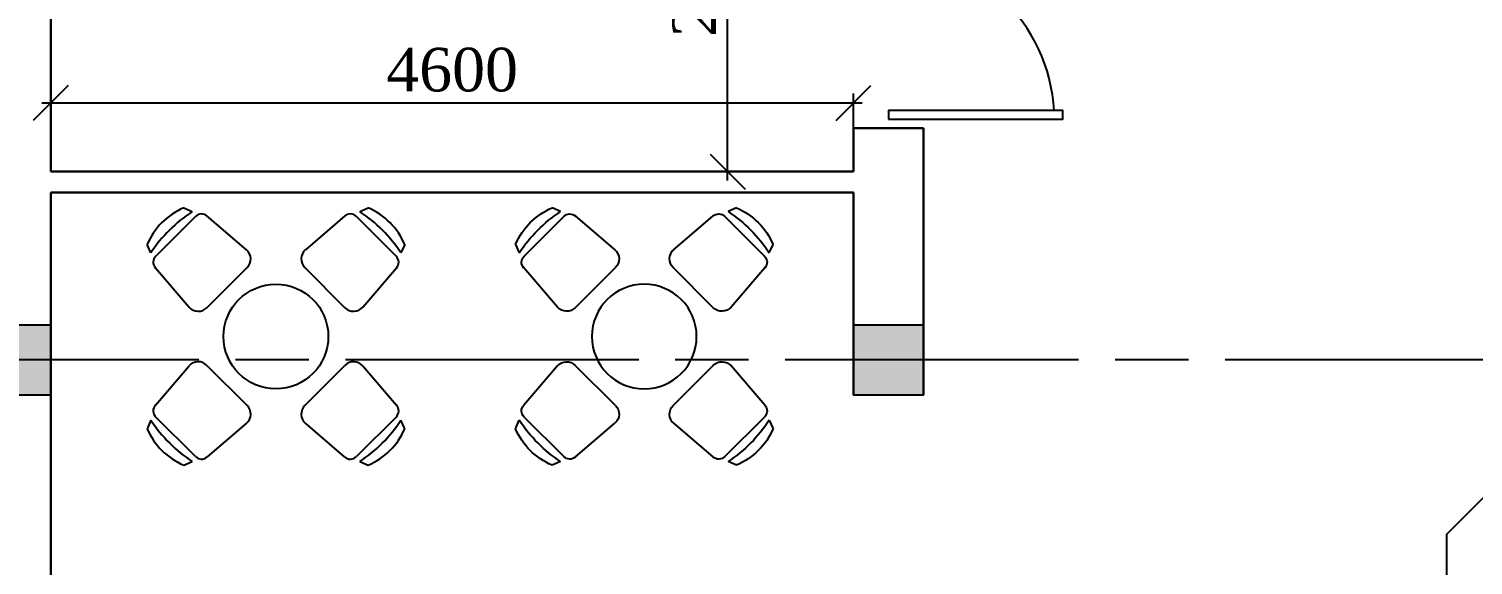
# Model space of a CAD drawing. Header units: inches. Extents: x 2870606 to 3671143, y -733551 to -473558.
# Drawn here: x 3149238 to 3157513, y -594522 to -591446 of the extents above; entities that cross this region are included whole.
import ezdxf

# ---------------------------------------------------------------- set-up
doc = ezdxf.new("R2010")
doc.units = ezdxf.units.IN
doc.header["$MEASUREMENT"] = 0
doc.linetypes.add('ACAD_ISO08W100', pattern=[36, 24, -3, 6, -3])
doc.styles.add('J~stule', font='dutch.ttf')
doc.dimstyles.new('J~style', dxfattribs={"dimscale": 100, "dimtxt": 2.5, "dimasz": 2, "dimexe": 0.55, "dimexo": 0.725, "dimtad": 1, "dimdec": 0, "dimdsep": 46, "dimtxsty": 'J~stule', "dimblk": 'OBLIQUE', "dimcen": 2, "dimdle": 0.5, "dimadec": 0, "dimazin": 0, "dimtfac": 1, "dimtdec": 0, "dimtmove": 0, "dimatfit": 3, "dimfxl": 1, "dimarcsym": 0})

# ---------------------------------------------------------------- blocks, each defined once
blk = doc.blocks.new('ydhyc')
for p, q in [((698335.2, 39782.8, 58.9), (698315.7, 39733.3, 58.9)), ((698650.4, 39733.3, 58.9), (698630.9, 39782.8, 58.9)), ((698250.2, 39358.4, 58.9), (698272.6, 39653.9, 58.9)), ((698322.5, 39700.7, 58.9), (698643.6, 39700.7, 58.9)), ((698693.5, 39653.9, 58.9), (698715.8, 39358.4, 58.9)), ((698646, 39284, 58.9), (698320.1, 39284, 58.9)), ((698012.1, 39120.3, 58.9), (697716.6, 39097.9, 58.9)), ((698954, 39120.3, 58.9), (699249.5, 39097.9, 58.9)), ((697587.7, 39035.3, 58.9), (697637.1, 39054.8, 58.9)), ((697669.8, 39048, 58.9), (697669.8, 38726.9, 58.9)), ((698086.5, 38724.5, 58.9), (698086.5, 39050.4, 58.9)), ((698879.6, 38724.5, 58.9), (698879.6, 39050.4, 58.9)), ((699296.3, 39048, 58.9), (699296.3, 38726.9, 58.9)), ((699378.3, 39035.3, 58.9), (699328.9, 39054.8, 58.9)), ((697637.1, 38720.1, 58.9), (697587.7, 38739.6, 58.9)), ((699328.9, 38720.1, 58.9), (699378.3, 38739.6, 58.9)), ((697716.6, 38677, 58.9), (698012.1, 38654.7, 58.9)), ((699249.5, 38677, 58.9), (698954, 38654.7, 58.9)), ((698646, 38490.9, 58.9), (698320.1, 38490.9, 58.9)), ((698250.2, 38416.5, 58.9), (698272.6, 38121, 58.9)), ((698693.5, 38121, 58.9), (698715.8, 38416.5, 58.9)), ((698322.5, 38074.2, 58.9), (698643.6, 38074.2, 58.9)), ((698335.2, 37992.1, 58.9), (698315.7, 38041.6, 58.9)), ((698650.4, 38041.6, 58.9), (698630.9, 37992.1, 58.9))]:
    blk.add_line(p, q)
blk.add_circle((698483, 38887.5, 58.9), 300)
for centre, radius, start, end in [((698483, 39417.1, 58.9), 394.4, 67.98272, 112.01728), ((698483, 38938.8, 58.9), 812, 78.10424, 101.89576), ((698322.5, 39650.7, 58.9), 50, 90, 176.38612), ((698643.6, 39650.7, 58.9), 50, 3.61388, 90), ((698320.1, 39354, 58.9), 70, 176.38612, 270), ((698646, 39354, 58.9), 70, 270, 3.61388), ((697719.8, 39048, 58.9), 50, 93.61388, 180), ((698016.5, 39050.4, 58.9), 70, 0, 93.61388), ((698949.6, 39050.4, 58.9), 70, 86.38612, 180), ((699246.3, 39048, 58.9), 50, 0, 86.38612), ((697953.4, 38887.5, 58.9), 394.4, 157.98272, 202.01728), ((698431.7, 38887.5, 58.9), 812, 168.10424, 191.89576), ((698534.4, 38887.5, 58.9), 812, 348.10424, 11.89576), ((699012.7, 38887.5, 58.9), 394.4, 337.98272, 22.01728), ((697719.8, 38726.9, 58.9), 50, 180, 266.38612), ((698016.5, 38724.5, 58.9), 70, 266.38612, 0), ((698949.6, 38724.5, 58.9), 70, 180, 273.61388), ((699246.3, 38726.9, 58.9), 50, 273.61388, 0), ((698320.1, 38420.9, 58.9), 70, 90, 183.61388), ((698646, 38420.9, 58.9), 70, 356.38612, 90), ((698322.5, 38124.2, 58.9), 50, 183.61388, 270), ((698643.6, 38124.2, 58.9), 50, 270, 356.38612), ((698483, 38836.1, 58.9), 812, 258.10424, 281.89576), ((698483, 38357.8, 58.9), 394.4, 247.98272, 292.01728)]:
    blk.add_arc(centre, radius, start, end)
blk = doc.blocks.new('_Oblique')
at = {"color": 0, "linetype": 'ByBlock', "lineweight": -2}
blk.add_line((-0.5, -0.5), (0.5, 0.5), dxfattribs=at)
blk = doc.blocks.new('*D245')
at = {"color": 0, "lineweight": -2, "transparency": 16777216}
for p, q in [((3153241.9, -592315.2), (3153241.9, -589915.2)), ((3153551.4, -589965.2), (3153186.9, -589965.2)), ((3153551.5, -592265.2), (3153186.9, -592265.2))]:
    blk.add_line(p, q, dxfattribs=at)
at = {"layer": 'Defpoints', "color": 0, "lineweight": 35, "transparency": 16777216}
for p in [(3153241.9, -589965.2), (3153623.9, -589965.2, -17.5), (3153624, -592265.2)]:
    blk.add_point(p, dxfattribs=at)
at = {"color": 0, "lineweight": -2, "transparency": 16777216, "xscale": 200, "yscale": 200, "zscale": 200}
for p, rotation in [((3153241.9, -589965.2), 90), ((3153241.9, -592265.2), 270)]:
    blk.add_blockref('_Oblique', p, dxfattribs=dict(at, rotation=rotation))
at = {"color": 0, "transparency": 16777216, "insert": (3153051.9, -591115.2), "char_height": 250, "attachment_point": 5, "rotation": 90, "style": 'J~stule'}
blk.add_mtext('2300', dxfattribs=at)
blk = doc.blocks.new('*D247')
at = {"color": 0, "lineweight": -2, "transparency": 16777216}
for p, q in [((3149363.4, -592192.7), (3149363.4, -591817)), ((3153963.4, -592192.7), (3153963.4, -591817)), ((3154013.4, -591872), (3149313.4, -591872))]:
    blk.add_line(p, q, dxfattribs=at)
at = {"layer": 'Defpoints', "color": 0, "lineweight": 35, "transparency": 16777216}
for p in [(3149363.4, -591872), (3149363.4, -592265.2), (3153963.4, -592265.2)]:
    blk.add_point(p, dxfattribs=at)
at = {"color": 0, "lineweight": -2, "transparency": 16777216, "xscale": 200, "yscale": 200, "zscale": 200, "rotation": 180}
blk.add_blockref('_Oblique', (3149363.4, -591872), dxfattribs=at)
at = {"color": 0, "lineweight": -2, "transparency": 16777216, "xscale": 200, "yscale": 200, "zscale": 200}
blk.add_blockref('_Oblique', (3153963.4, -591872), dxfattribs=at)
at = {"color": 0, "transparency": 16777216, "insert": (3151663.4, -591682), "char_height": 250, "attachment_point": 5, "style": 'J~stule'}
blk.add_mtext('4600', dxfattribs=at)

msp = doc.modelspace()

# ---------------------------------------------------------------- hatches: boundary and pattern name
h = msp.add_hatch(color=256)
h.dxf.hatch_style = 1
h.paths.add_polyline_path([(3149363.36, -593545.19), (3149363.36, -593145.19), (3148963.36, -593145.19), (3148963.36, -593545.19)])
h = msp.add_hatch(color=256)
h.dxf.hatch_style = 1
h.paths.add_polyline_path([(3154363.36, -593545.19), (3154363.36, -593145.19), (3153963.36, -593145.19), (3153963.36, -593545.19)])

# ---------------------------------------------------------------- linework, layer by layer
at = {"lineweight": 30}
for p, q in [((3149363.36, -590710.35), (3149363.36, -592265.19)), ((3154363.36, -592015.22), (3153963.36, -592015.22)), ((3149363.36, -592265.19), (3153963.36, -592265.19)), ((3149363.36, -592385.19), (3149363.36, -595745.19)), ((3149363.36, -592385.19), (3153963.36, -592385.19))]:
    msp.add_line(p, q, dxfattribs=at)
at = {"color": 252, "linetype": 'ACAD_ISO08W100', "ltscale": 70}
msp.add_line((3193052.28, -593345.19), (3127158.59, -593345.19), dxfattribs=at)
at = {"elevation": 58.88}
msp.add_lwpolyline([(3154163.36, -591965.22), (3155163.36, -591965.22), (3155163.36, -591915.22), (3154163.36, -591915.22)], close=True, dxfattribs=at)
at = {"lineweight": 30}
for points in [[(3153963.36, -592265.19), (3153963.36, -592015.22)], [(3154363.36, -593545.19), (3154363.36, -592015.22)], [(3153963.36, -593545.19), (3153963.36, -592385.19)]]:
    msp.add_lwpolyline(points, dxfattribs=at)
for points in [[(3148963.36, -593145.19), (3148963.36, -593545.19), (3149363.36, -593545.19), (3149363.36, -593145.19)], [(3153963.36, -593145.19), (3153963.36, -593545.19), (3154363.36, -593545.19), (3154363.36, -593145.19)], [(3157363.36, -594345.19), (3158163.36, -593545.19), (3162163.36, -593545.19), (3162963.36, -594345.19), (3162963.36, -598345.19), (3162163.36, -599145.19), (3158163.36, -599145.19), (3157363.36, -598345.19)]]:
    msp.add_lwpolyline(points, close=True)
msp.add_arc((3154163.36, -591965.22, 58.88), 950, 3.016961, 90)

# ---------------------------------------------------------------- block references
at = {"rotation": 225}
msp.add_blockref('ydhyc', (3617058.44, -71811.49, -58.88), dxfattribs=at)
at = {"xscale": -1, "rotation": 134.9999999999999}
msp.add_blockref('ydhyc', (2686359.85, -71811.49, -58.88), dxfattribs=at)

# ---------------------------------------------------------------- dimensions: what is measured, and where the dimension line sits
dim = msp.add_linear_dim(base=(3153241.92, -589965.19), p1=(3153624.04, -592265.19), p2=(3153623.93, -589965.19, -17.49), angle=90, dimstyle='J~style', override={"dimdec": 1, "dimtdec": 1})
dim.commit()
dim.dimension.update_dxf_attribs({"geometry": '*D245', "text_midpoint": (3153051.9, -591115.19)})
dim = msp.add_linear_dim(base=(3149363.36, -591872.04), p1=(3153963.36, -592265.19), p2=(3149363.36, -592265.19), dimstyle='J~style', override={"dimdec": 1, "dimtdec": 1})
dim.commit()
dim.dimension.update_dxf_attribs({"geometry": '*D247', "text_midpoint": (3151663.36, -591682.03)})

doc.saveas('drawing.dxf')
